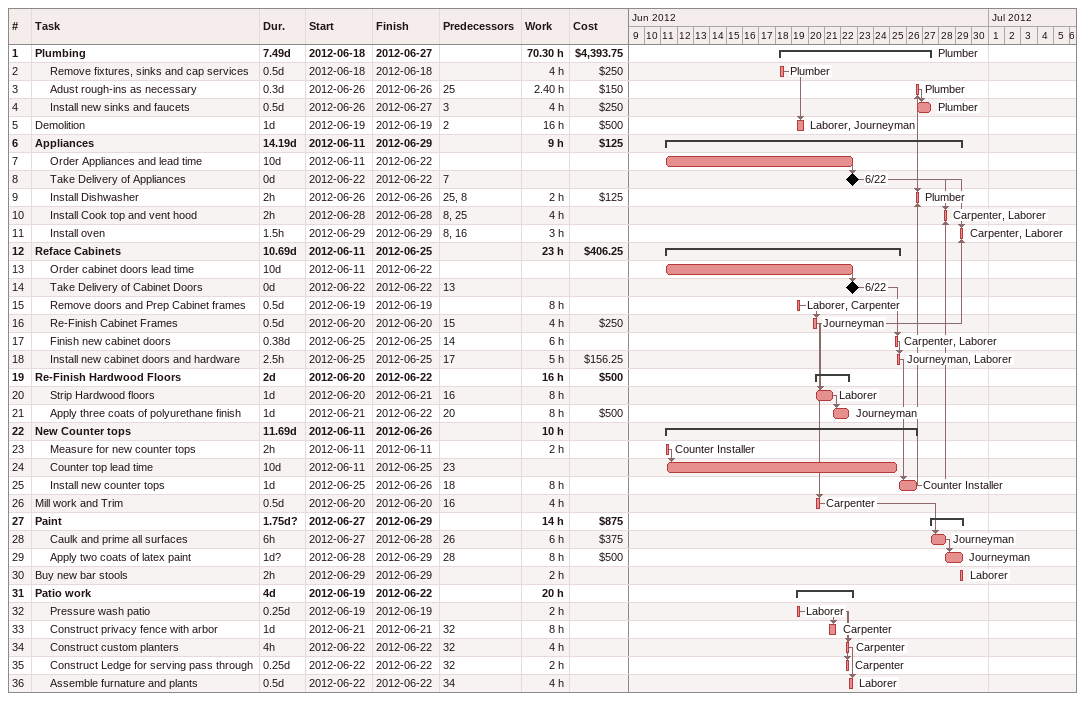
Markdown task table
| ID | Level | Task | Duration | Start | Finish | Predecessors | Resources | Work (h) | Cost ($) |
|---|---|---|---|---|---|---|---|---|---|
| 1 | 1 | **Plumbing** | 7.49d | 2012-06-18 | 2012-06-27 |  | Plumber | 70.30 | 4393.75 |
| 2 | 2 | Remove fixtures, sinks and cap services | 0.5d | 2012-06-18 | 2012-06-18 |  | Plumber | 4 | 250 |
| 3 | 2 | Adust rough-ins as necessary | 0.3d | 2012-06-26 | 2012-06-26 | 25 | Plumber | 2.40 | 150 |
| 4 | 2 | Install new sinks and faucets | 0.5d | 2012-06-26 | 2012-06-27 | 3 | Plumber | 4 | 250 |
| 5 | 1 | Demolition | 1d | 2012-06-19 | 2012-06-19 | 2 | Laborer, Journeyman | 16 | 500 |
| 6 | 1 | **Appliances** | 14.19d | 2012-06-11 | 2012-06-29 |  |  | 9 | 125 |
| 7 | 2 | Order Appliances and lead time | 10d | 2012-06-11 | 2012-06-22 |  |  |  |  |
| 8 | 2 | Take Delivery of Appliances | 0d | 2012-06-22 | 2012-06-22 | 7 |  |  |  |
| 9 | 2 | Install Dishwasher | 2h | 2012-06-26 | 2012-06-26 | 25, 8 | Plumber | 2 | 125 |
| 10 | 2 | Install Cook top and vent hood | 2h | 2012-06-28 | 2012-06-28 | 8, 25 | Carpenter, Laborer | 4 |  |
| 11 | 2 | Install oven | 1.5h | 2012-06-29 | 2012-06-29 | 8, 16 | Carpenter, Laborer | 3 |  |
| 12 | 1 | **Reface Cabinets** | 10.69d | 2012-06-11 | 2012-06-25 |  |  | 23 | 406.25 |
| 13 | 2 | Order cabinet doors lead time | 10d | 2012-06-11 | 2012-06-22 |  |  |  |  |
| 14 | 2 | Take Delivery of Cabinet Doors | 0d | 2012-06-22 | 2012-06-22 | 13 |  |  |  |
| 15 | 2 | Remove doors and Prep Cabinet frames | 0.5d | 2012-06-19 | 2012-06-19 |  | Laborer, Carpenter | 8 |  |
| 16 | 2 | Re-Finish Cabinet Frames | 0.5d | 2012-06-20 | 2012-06-20 | 15 | Journeyman | 4 | 250 |
| 17 | 2 | Finish new cabinet doors | 0.38d | 2012-06-25 | 2012-06-25 | 14 | Carpenter, Laborer | 6 |  |
| 18 | 2 | Install new cabinet doors and hardware | 2.5h | 2012-06-25 | 2012-06-25 | 17 | Journeyman, Laborer | 5 | 156.25 |
| 19 | 1 | **Re-Finish Hardwood Floors** | 2d | 2012-06-20 | 2012-06-22 |  |  | 16 | 500 |
| 20 | 2 | Strip Hardwood floors | 1d | 2012-06-20 | 2012-06-21 | 16 | Laborer | 8 |  |
| 21 | 2 | Apply three coats of polyurethane finish | 1d | 2012-06-21 | 2012-06-22 | 20 | Journeyman | 8 | 500 |
| 22 | 1 | **New Counter tops** | 11.69d | 2012-06-11 | 2012-06-26 |  |  | 10 |  |
| 23 | 2 | Measure for new counter tops | 2h | 2012-06-11 | 2012-06-11 |  | Counter Installer | 2 |  |
| 24 | 2 | Counter top lead time | 10d | 2012-06-11 | 2012-06-25 | 23 |  |  |  |
| 25 | 2 | Install new counter tops | 1d | 2012-06-25 | 2012-06-26 | 18 | Counter Installer | 8 |  |
| 26 | 1 | Mill work and Trim | 0.5d | 2012-06-20 | 2012-06-20 | 16 | Carpenter | 4 |  |
| 27 | 1 | **Paint** | 1.75d? | 2012-06-27 | 2012-06-29 |  |  | 14 | 875 |
| 28 | 2 | Caulk and prime all surfaces | 6h | 2012-06-27 | 2012-06-28 | 26 | Journeyman | 6 | 375 |
| 29 | 2 | Apply two coats of latex paint | 1d? | 2012-06-28 | 2012-06-29 | 28 | Journeyman | 8 | 500 |
| 30 | 1 | Buy new bar stools | 2h | 2012-06-29 | 2012-06-29 |  | Laborer | 2 |  |
| 31 | 1 | **Patio work** | 4d | 2012-06-19 | 2012-06-22 |  |  | 20 |  |
| 32 | 2 | Pressure wash patio | 0.25d | 2012-06-19 | 2012-06-19 |  | Laborer | 2 |  |
| 33 | 2 | Construct privacy fence with arbor | 1d | 2012-06-21 | 2012-06-21 | 32 | Carpenter | 8 |  |
| 34 | 2 | Construct custom planters | 4h | 2012-06-22 | 2012-06-22 | 32 | Carpenter | 4 |  |
| 35 | 2 | Construct Ledge for serving pass through | 0.25d | 2012-06-22 | 2012-06-22 | 32 | Carpenter | 2 |  |
| 36 | 2 | Assemble furnature and plants | 0.5d | 2012-06-22 | 2012-06-22 | 34 | Laborer | 4 |  |
